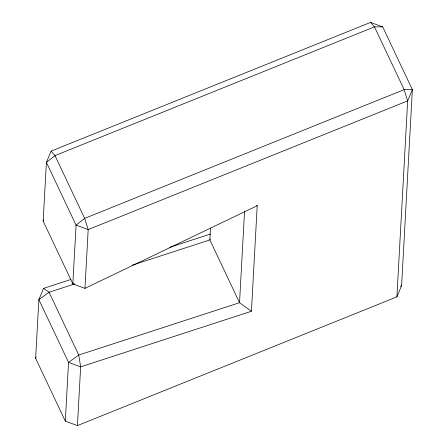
<?xml version="1.0" encoding="UTF-8"?>
<svg xmlns="http://www.w3.org/2000/svg" width="448" height="448" viewBox="0 0 448 448"><rect width="100%" height="100%" fill="white"/><g stroke="black" fill="none" stroke-linecap="round" stroke-linejoin="round"><path stroke-width="0.67" d="M74.318 284.043L49.073 292.258L38.864 299.617L68.538 362.393L80.657 366.856L251.423 311.259L257.214 205.722L84.963 288.355L72.845 283.898L43.17 221.122L46.396 162.372L51.094 151.133L370.569 22.4L382.687 26.858L412.362 89.639L401.604 285.628L396.906 296.867L77.431 425.6L65.313 421.142L35.638 358.361L38.864 299.617L43.562 288.383L70.806 279.513M65.313 421.142L68.538 362.393L78.747 355.04L239.534 302.691L251.423 311.259M77.431 425.6L80.657 366.856L78.747 355.04L49.073 292.258L43.562 288.383M84.963 288.355L88.189 229.606L84.666 218.383L54.992 155.602L51.094 151.133M210.504 228.094L209.86 239.915L239.534 302.691L244.569 210.935M396.906 296.867L407.663 100.873L412.362 89.639L404.141 89.645L84.666 218.383L76.07 225.148L72.845 283.898L74.161 283.802M43.17 221.122L43.697 219.873M35.638 358.361L36.159 357.112M210.325 239.17L209.86 239.915L132.121 265.222M400.529 286.474L401.604 285.628M169.809 247.279L210.342 234.08M382.687 26.858L374.466 26.869L54.992 155.602L46.396 162.372L76.07 225.148L88.189 229.606L407.663 100.873L404.141 89.645L374.466 26.869L370.569 22.4M256.273 205.699L257.214 205.722"/></g></svg>
